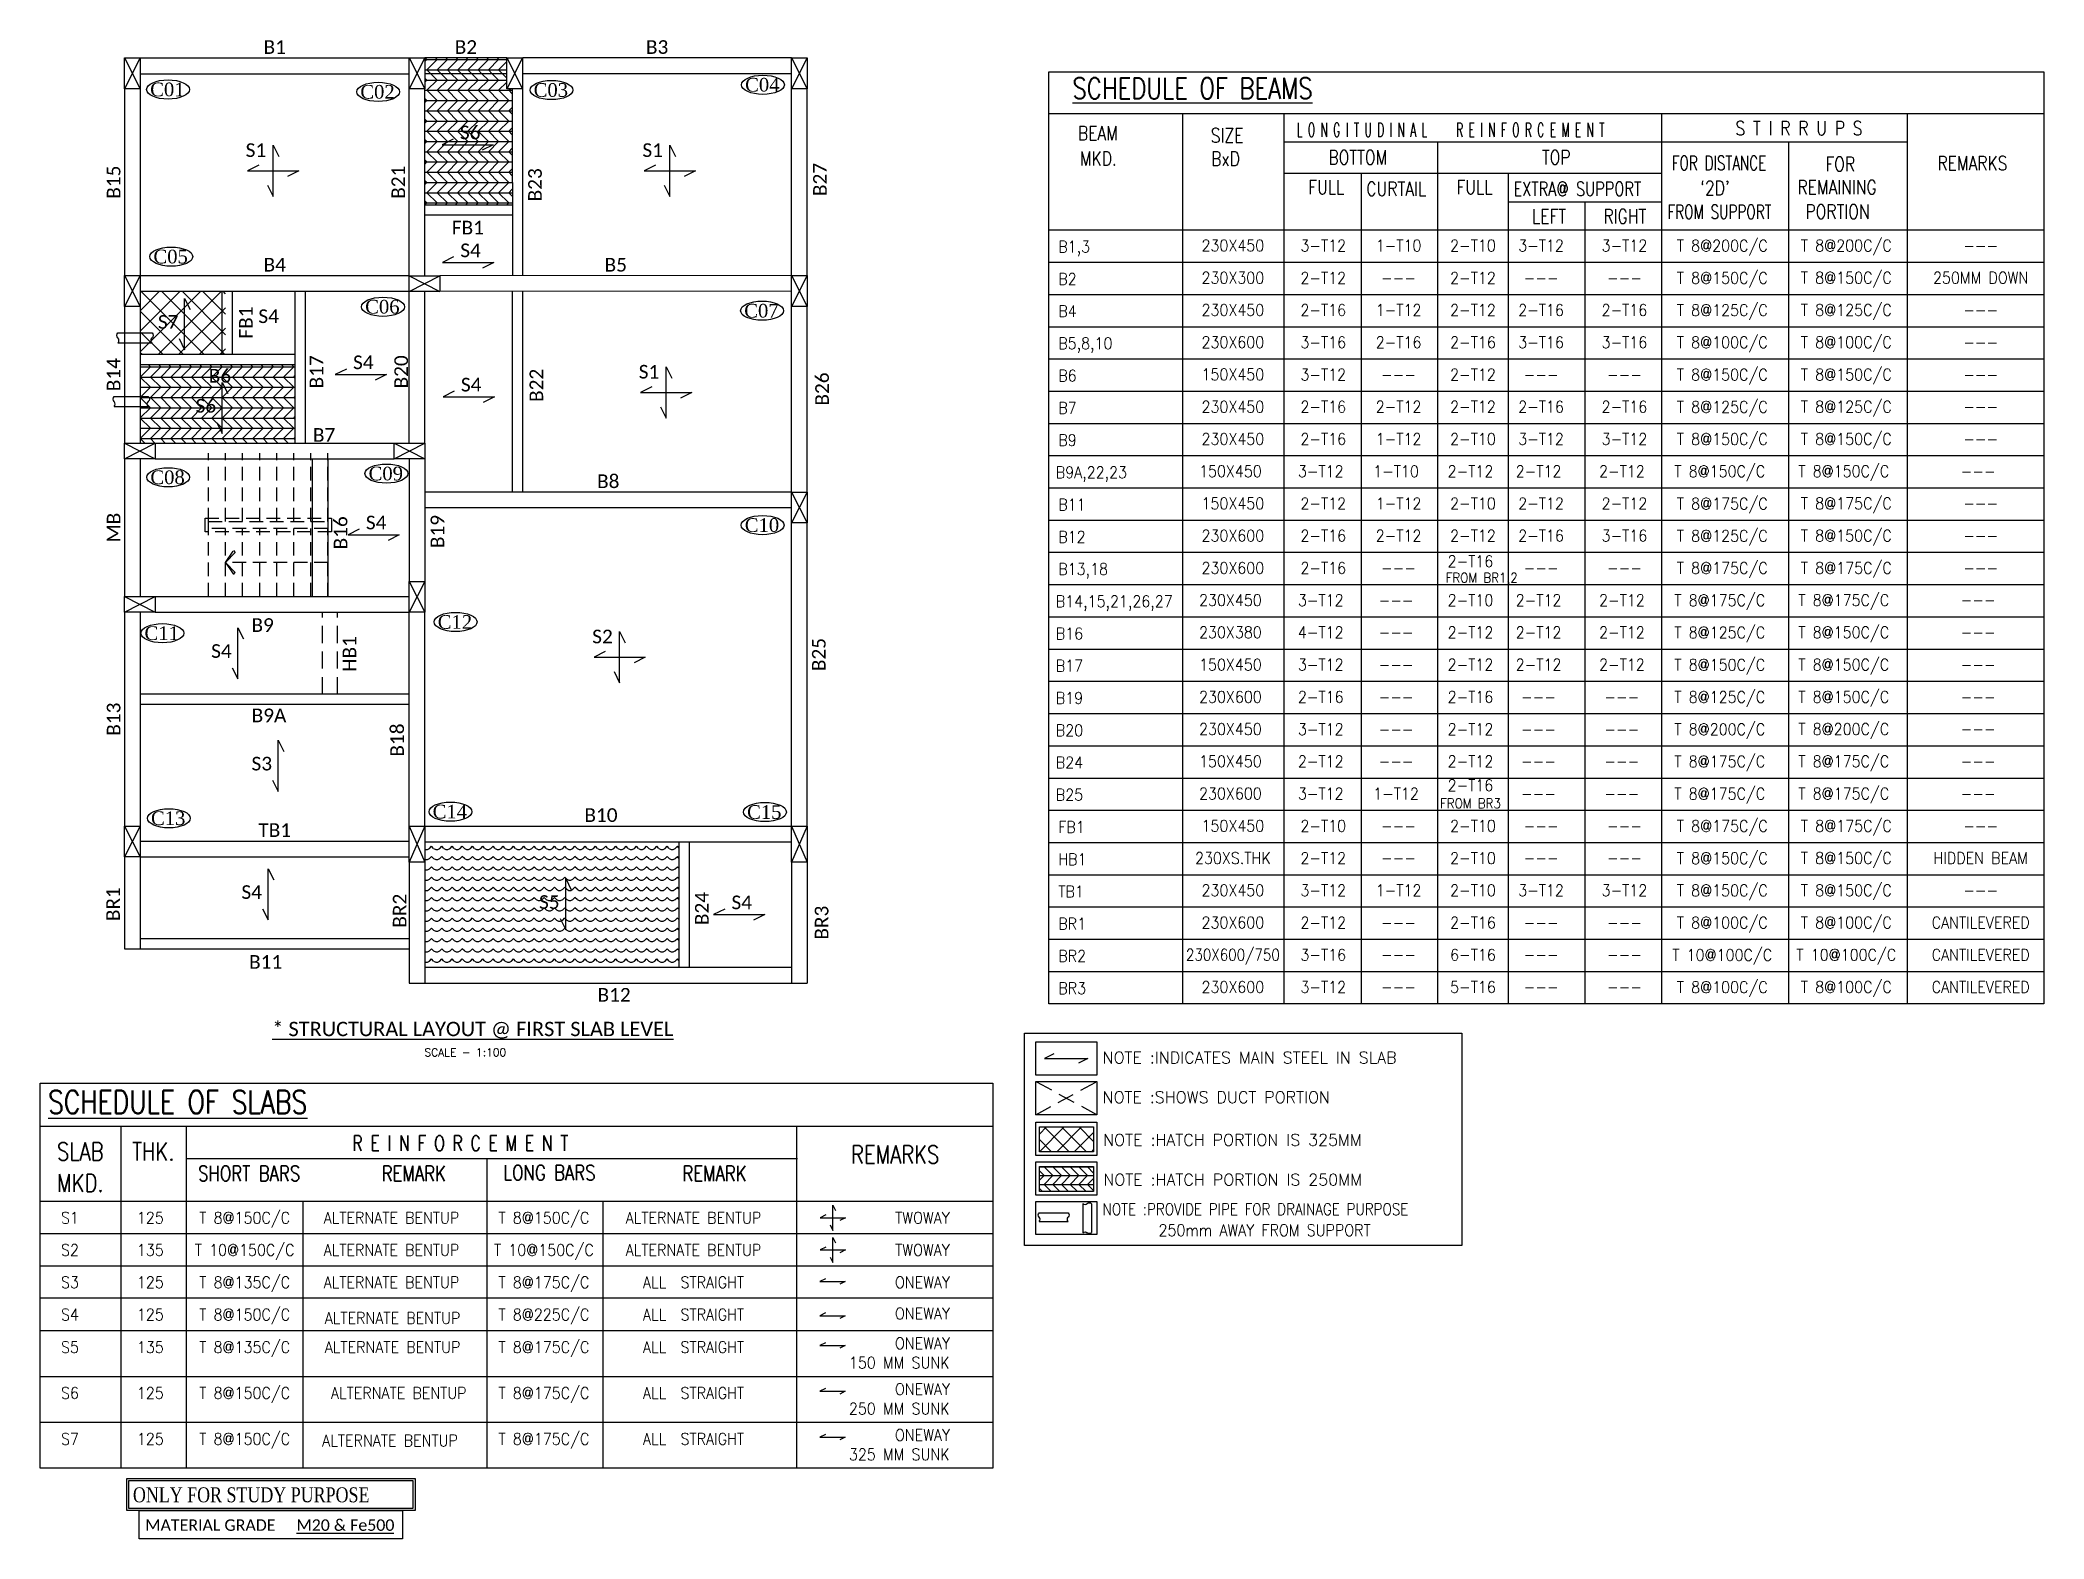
# Model space of a CAD drawing. Extents: x 2686.1 to 2715.5, y 969.3 to 991.3.
import ezdxf
from ezdxf.enums import TextEntityAlignment as Align

# ---------------------------------------------------------------- set-up
doc = ezdxf.new("R2010")
doc.units = 0
doc.linetypes.add('HIDDEN', pattern=[0.375, 0.25, -0.125])
for name, color, linetype in [('ARCH__BM_', 253, 'HIDDEN'), ('BAHUBALI_TITLE__BM_', 4, 'CONTINUOUS'), ('BEAM__BM_', 130, 'CONTINUOUS'), ('BEAM_TEXT__BM_', 20, 'CONTINUOUS'), ('BORDER__BM_', 40, 'CONTINUOUS'), ('COLUMN__BM_', 50, 'CONTINUOUS'), ('COLUMN_TEXT__BM_', 7, 'CONTINUOUS'), ('COLUMN_TEXT_BOX__BM_', 253, 'CONTINUOUS'), ('DIMENSIONS__BM_', 251, 'CONTINUOUS'), ('DUCT__BM_', 8, 'HIDDEN'), ('HIDDEN_BEAMS__BM_', 110, 'HIDDEN'), ('SCHEDULE_TEXT__BM_', 7, 'CONTINUOUS'), ('SECTION_BORDER__BM_', 8, 'CONTINUOUS'), ('SLAB_MARK__BM_', 251, 'CONTINUOUS'), ('SLAB_TEXT__BM_', 7, 'CONTINUOUS'), ('SLEEVE__BM_', 80, 'CONTINUOUS'), ('SUB_TITLE__BM_', 3, 'CONTINUOUS'), ('SUNK_BY_150MM__BM_', 44, 'CONTINUOUS'), ('SUNK_BY_200MM__BM_', 201, 'CONTINUOUS'), ('SUNK_BY_325MM__BM_', 150, 'CONTINUOUS'), ('TABLE__BM_', 251, 'CONTINUOUS'), ('TEXT1__BM_', 1, 'CONTINUOUS'), ('TEXT_LEGEND___BM_', 7, 'CONTINUOUS'), ('TITLE__BM_', 6, 'CONTINUOUS'), ('TITLE_TEXT__BM_', 7, 'CONTINUOUS')]:
    doc.layers.add(name, color=color, linetype=linetype)
doc.styles.add('CALIBRI', font='calibri.ttf')
doc.styles.add('GA', font='GARA.TTF')
doc.styles.add('NAME', font='times.ttf')
doc.styles.add('ROMANS', font='romans')
doc.styles.add('RRR', font='romans.shx', dxfattribs={"height": 0.18})
pattern_1 = [(0, (3976.68253, 2185.4302), (0, 0.15), []), (315, (3976.68253, 2185.4302), (0.15, 0), [0.212132034, -0.212132034]), (45, (3976.68253, 2185.4302), (0.15, 0), [0.212132034, -0.212132034])]

# ---------------------------------------------------------------- blocks, each defined once
blk = doc.blocks.new('SLAB_MARK_2W')
at = {"layer": 'SLAB_MARK__BM_'}
for points in [[(823.179, 262.454), (822.983, 262.356), (823.879, 262.356), (823.684, 262.258)], [(823.334, 262.104), (823.431, 261.908), (823.431, 262.804), (823.529, 262.609)]]:
    blk.add_lwpolyline(points, dxfattribs=at)
blk = doc.blocks.new('PIPE')
at = {"layer": 'SLEEVE__BM_'}
for p, q in [((0.001, 0.517), (0.001, 0.016)), ((0.151, 0.518), (0.151, 0.015))]:
    blk.add_line(p, q, dxfattribs=at)
for points in [[(0.151, 0.518, -0.422034), (0.076, 0.518)], [(0.151, 0.015, 0.422765), (0.076, 0.015)]]:
    blk.add_lwpolyline(points, format="xyb", dxfattribs=at)
for centre, start, end in [((0.039, 0.48), 44.6329, 135.5046), ((0.039, 0.053), 224.4858, 315.3902)]:
    blk.add_arc(centre, 0.0532, start, end, dxfattribs=at)
blk = doc.blocks.new('SDAHDFS')
at = {"layer": 'SUNK_BY_200MM__BM_'}
h = blk.add_hatch(dxfattribs=at)
h.set_pattern_fill('GLB', color=256, scale=0.1275, style=0)
h.set_pattern_definition([(0, (-589.31622, -728.38512), (0, 0.1275), []), (315, (-589.31622, -728.38512), (0.1275, 0), [0.18031223, -0.18031223]), (45, (-589.31622, -728.38512), (0.1275, 0), [0.18031223, -0.18031223])])
h.paths.add_polyline_path([(-1297.536, -1246.031), (-1297.536, -1246.396), (-1296.741, -1246.396), (-1296.741, -1246.031)])
at = {"layer": 'SUNK_BY_325MM__BM_'}
h = blk.add_hatch(dxfattribs=at)
h.set_pattern_fill('ARCHT02', color=256, scale=0.1275, style=0)
h.set_pattern_definition([(45, (-589.31622, -728.38512), (-0.128021683, 0.128021683), []), (135, (-589.31622, -728.38512), (-0.128021683, -0.128021683), [])])
h.paths.add_polyline_path([(-1297.536, -1245.45), (-1297.536, -1245.815), (-1296.741, -1245.815), (-1296.741, -1245.45)])
at = {"layer": 'DUCT__BM_'}
for p, q in [((-1297.589, -1245.272), (-1296.696, -1244.786)), ((-1296.696, -1245.272), (-1297.589, -1244.786))]:
    blk.add_line(p, q, dxfattribs=at)
at = {"layer": 'SECTION_BORDER__BM_'}
for points in [[(-1297.756, -1244.078), (-1291.35, -1244.078), (-1291.35, -1247.188), (-1297.756, -1247.188)], [(-1297.589, -1244.205), (-1296.696, -1244.205), (-1296.696, -1244.691), (-1297.589, -1244.691)], [(-1297.589, -1244.786), (-1296.696, -1244.786), (-1296.696, -1245.272), (-1297.589, -1245.272)], [(-1297.589, -1245.38), (-1296.696, -1245.38), (-1296.696, -1245.866), (-1297.589, -1245.866)], [(-1297.589, -1245.961), (-1296.696, -1245.961), (-1296.696, -1246.447), (-1297.589, -1246.447)], [(-1297.589, -1246.542), (-1296.696, -1246.542), (-1296.696, -1247.027), (-1297.589, -1247.027)]]:
    blk.add_lwpolyline(points, close=True, dxfattribs=at)
at = {"layer": 'SLAB_MARK__BM_'}
blk.add_lwpolyline([(-1297.322, -1244.379), (-1297.461, -1244.448), (-1296.824, -1244.448), (-1296.963, -1244.518)], dxfattribs=at)
at = {"layer": 'SUNK_BY_200MM__BM_'}
blk.add_lwpolyline([(-1297.536, -1246.031), (-1296.741, -1246.031), (-1296.741, -1246.396), (-1297.536, -1246.396)], close=True, dxfattribs=at)
at = {"layer": 'SUNK_BY_325MM__BM_'}
blk.add_lwpolyline([(-1297.536, -1245.45), (-1296.741, -1245.45), (-1296.741, -1245.815), (-1297.536, -1245.815)], close=True, dxfattribs=at)
at = {"layer": 'SLEEVE__BM_', "xscale": -0.8467714429093139, "yscale": 0.8467714429093139, "zscale": 0.846771442909284, "rotation": 90}
blk.add_blockref('PIPE', (-1297.1, -1246.706), dxfattribs=at)
at = {"layer": 'SLEEVE__BM_', "xscale": -0.8467714429093139, "yscale": 0.8467714429093139, "zscale": 0.846771442909284}
blk.add_blockref('PIPE', (-1296.77, -1247.012), dxfattribs=at)
at = {"layer": 'TEXT_LEGEND___BM_', "linetype": 'CONTINUOUS', "style": 'ROMANS'}
for s, p in [('NOTE :INDICATES MAIN STEEL IN SLAB', (-1296.61, -1244.519)), ('NOTE :SHOWS DUCT PORTION', (-1296.61, -1245.1)), ('NOTE :HATCH PORTION IS 325MM ', (-1296.601, -1245.725)), ('NOTE :HATCH PORTION IS 250MM ', (-1296.599, -1246.308))]:
    blk.add_text(s, height=0.17, dxfattribs=at).set_placement(p)
for s, width, p in [('NOTE :PROVIDE PIPE FOR DRAINAGE PURPOSE', 0.85, (-1296.61, -1246.74)), ('250mm AWAY FROM SUPPORT ', 0.9, (-1295.791, -1247.048))]:
    blk.add_text(s, height=0.17, dxfattribs=dict(at, width=width)).set_placement(p)
blk = doc.blocks.new('FHGJG')
at = {"layer": 'SLAB_MARK__BM_'}
for points in [[(652.264, 340.805), (652.346, 340.641), (652.346, 341.391), (652.428, 341.227)], [(652.135, 341.098), (651.971, 341.016), (652.721, 341.016), (652.557, 340.934)]]:
    blk.add_lwpolyline(points, dxfattribs=at)
blk = doc.blocks.new('R')
at = {"layer": 'BORDER__BM_'}
for points in [[(871.132, 254.446), (878.673, 254.446), (878.673, 253.606), (871.132, 253.606)], [(871.188, 254.39), (878.617, 254.39), (878.617, 253.662), (871.188, 253.662)]]:
    blk.add_lwpolyline(points, close=True, dxfattribs=at)
blk = doc.blocks.new('FHGH')
at = {"layer": 'BAHUBALI_TITLE__BM_'}
blk.add_line((875.277, 253.274), (876.703, 253.274), dxfattribs=at)
at = {"layer": 'BORDER__BM_'}
blk.add_lwpolyline([(872.975, 253.606), (876.83, 253.606), (876.83, 253.19), (872.975, 253.19)], close=True, dxfattribs=at)
at = {"layer": 'SLAB_TEXT__BM_', "style": 'CALIBRI'}
for s, p in [('MATERIAL GRADE  ', (873.063, 253.308)), ('M20 & Fe500', (875.277, 253.308))]:
    blk.add_text(s, height=0.168, dxfattribs=at).set_placement(p)

msp = doc.modelspace()

# ---------------------------------------------------------------- hatches: boundary and pattern name
at = {"layer": 'SUNK_BY_150MM__BM_'}
h = msp.add_hatch(dxfattribs=at)
h.set_pattern_fill('WATER', color=256, scale=0.15, style=0)
h.set_pattern_definition([(0, (3970.96065, 2204.76141), (0, 0.15), [0.03, -0.12]), (45, (3971.02065, 2204.77641), (0, 0.15), [0.042426407, -0.169705628]), (135, (3971.08065, 2204.77641), (-0.15, 0), [0.042426407, -0.169705628]), (26.565051, (3970.99065, 2204.76141), (0.15, 1e-10), [0.03354, -0.301870197]), (333.434949, (3971.08065, 2204.77641), (0.15, -1e-10), [0.03354, -0.301870197])])
h.paths.add_polyline_path([(2695.473, 979.524), (2691.753, 979.524), (2691.753, 979.224), (2691.753, 977.684), (2695.473, 977.684)])
h.paths.add_polyline_path([(2693.373, 978.486), (2693.78, 978.486), (2693.78, 978.794), (2693.373, 978.794)], flags=24)
at = {"layer": 'SUNK_BY_200MM__BM_'}
h = msp.add_hatch(dxfattribs=at)
h.set_pattern_fill('GLB', color=256, scale=0.15, style=0)
h.set_pattern_definition(pattern_1)
h.paths.add_polyline_path([(2692.953, 991.004), (2691.753, 991.004), (2691.753, 990.774), (2692.953, 990.774)])
h = msp.add_hatch(dxfattribs=at)
h.set_pattern_fill('GLB', color=256, scale=0.15, style=0)
h.set_pattern_definition(pattern_1)
h.paths.add_polyline_path([(2693.033, 990.554), (2692.953, 990.554), (2692.953, 990.774), (2691.753, 990.774), (2691.753, 990.554), (2691.753, 988.854), (2693.033, 988.854)])
h.paths.add_polyline_path([(2692.213, 989.759), (2692.62, 989.759), (2692.62, 990.066), (2692.213, 990.066)], flags=24)
h = msp.add_hatch(dxfattribs=at)
h.set_pattern_fill('GLB', color=256, scale=0.15, style=0)
h.set_pattern_definition(pattern_1)
h.paths.add_polyline_path([(2689.853, 986.514), (2687.583, 986.514), (2687.583, 985.364), (2687.803, 985.364), (2689.853, 985.364)])
h.paths.add_polyline_path([(2688.342, 985.755), (2688.749, 985.755), (2688.749, 986.062), (2688.342, 986.062)], flags=24)
h.paths.add_polyline_path([(2688.534, 986.22), (2688.967, 986.22), (2688.967, 986.527), (2688.534, 986.527)], flags=9)
at = {"layer": 'SUNK_BY_325MM__BM_'}
h = msp.add_hatch(dxfattribs=at)
h.set_pattern_fill('ARCHT02', color=256, scale=0.15, style=0)
h.set_pattern_definition([(45, (3976.68253, 2185.4302), (-0.150613744, 0.150613744), []), (135, (3976.68253, 2185.4302), (-0.150613744, -0.150613744), [])])
h.paths.add_polyline_path([(2688.833, 987.586), (2687.583, 987.586), (2687.583, 987.366), (2687.583, 986.664), (2688.833, 986.664)])
h.paths.add_polyline_path([(2687.791, 986.984), (2688.198, 986.984), (2688.198, 987.292), (2687.791, 987.292)], flags=24)

# ---------------------------------------------------------------- linework, layer by layer
at = {"layer": 'ARCH__BM_', "ltscale": 0.8}
for p, q in [((2688.583, 984.214), (2688.583, 985.214)), ((2688.833, 984.214), (2688.833, 985.214)), ((2689.083, 984.214), (2689.083, 985.214)), ((2689.333, 984.214), (2689.333, 985.214)), ((2689.583, 984.214), (2689.583, 985.214)), ((2689.833, 984.214), (2689.833, 985.214)), ((2690.083, 984.214), (2690.083, 985.214)), ((2690.333, 984.214), (2690.333, 985.214)), ((2688.583, 983.114), (2688.583, 984.114)), ((2688.833, 983.114), (2688.833, 984.114)), ((2689.083, 983.114), (2689.083, 984.114)), ((2689.333, 983.114), (2689.333, 984.114)), ((2689.583, 983.114), (2689.583, 984.114)), ((2689.833, 983.114), (2689.833, 984.114)), ((2690.083, 983.114), (2690.083, 984.114)), ((2690.333, 983.114), (2690.333, 984.114)), ((2688.833, 983.614), (2688.949, 983.791)), ((2688.976, 983.761), (2688.833, 983.614)), ((2690.333, 983.614), (2688.833, 983.614)), ((2688.833, 983.614), (2688.949, 983.437)), ((2688.976, 983.466), (2688.833, 983.614)), ((2688.949, 983.791), (2688.976, 983.761)), ((2688.949, 983.437), (2688.976, 983.466))]:
    msp.add_line(p, q, dxfattribs=at)
for points in [[(2688.533, 984.264), (2690.383, 984.264), (2690.383, 984.064), (2688.533, 984.064)], [(2688.583, 984.214), (2690.333, 984.214), (2690.333, 984.114), (2688.583, 984.114)]]:
    msp.add_lwpolyline(points, close=True, dxfattribs=at)
at = {"layer": 'BEAM__BM_'}
for p, q in [((2687.583, 991.004), (2691.523, 991.004)), ((2692.953, 991.004), (2691.753, 991.004)), ((2697.123, 991.004), (2693.186, 991.004)), ((2687.583, 990.774), (2691.523, 990.774)), ((2692.953, 990.774), (2691.753, 990.774)), ((2697.123, 990.774), (2693.186, 990.774)), ((2687.353, 990.554), (2687.353, 987.816)), ((2687.583, 990.554), (2687.583, 987.816)), ((2691.523, 987.814), (2691.523, 990.554)), ((2691.753, 987.814), (2691.753, 990.554)), ((2693.033, 990.554), (2693.034, 987.814)), ((2693.183, 990.554), (2693.184, 987.814)), ((2697.123, 987.816), (2697.123, 990.554)), ((2697.353, 987.816), (2697.353, 990.554)), ((2691.753, 988.854), (2693.033, 988.854)), ((2691.753, 988.704), (2693.033, 988.704)), ((2687.583, 987.816), (2691.523, 987.816)), ((2697.123, 987.816), (2691.973, 987.814)), ((2687.353, 987.366), (2687.353, 985.364)), ((2687.583, 987.586), (2691.523, 987.586)), ((2687.583, 987.366), (2687.583, 985.364)), ((2688.783, 986.664), (2688.783, 987.586)), ((2688.933, 986.664), (2688.933, 987.586)), ((2689.853, 985.364), (2689.853, 987.586)), ((2690.003, 985.364), (2690.003, 987.586)), ((2691.523, 985.364), (2691.523, 987.584)), ((2691.753, 985.364), (2691.753, 987.584)), ((2697.123, 987.586), (2691.973, 987.584)), ((2693.033, 987.584), (2693.033, 984.644)), ((2693.183, 987.584), (2693.183, 984.644)), ((2697.123, 984.644), (2697.123, 987.366)), ((2697.353, 984.644), (2697.353, 987.366)), ((2687.583, 986.664), (2689.853, 986.664)), ((2687.583, 986.514), (2689.853, 986.514)), ((2687.803, 985.364), (2691.303, 985.364)), ((2687.353, 985.134), (2687.353, 983.114)), ((2687.583, 985.134), (2687.583, 983.114)), ((2687.803, 985.134), (2691.303, 985.134)), ((2690.103, 985.134), (2690.103, 983.114)), ((2690.333, 985.134), (2690.333, 983.114)), ((2691.523, 985.134), (2691.523, 983.334)), ((2691.753, 985.134), (2691.753, 983.334)), ((2697.123, 984.644), (2691.753, 984.644)), ((2697.123, 984.414), (2691.753, 984.414)), ((2697.123, 979.754), (2697.123, 984.194)), ((2697.353, 979.754), (2697.353, 984.194)), ((2687.803, 983.114), (2691.523, 983.114)), ((2687.353, 982.884), (2687.353, 979.754)), ((2687.583, 982.884), (2687.583, 979.754)), ((2687.803, 982.884), (2691.523, 982.884)), ((2691.523, 979.754), (2691.523, 982.884)), ((2691.753, 979.754), (2691.753, 982.884)), ((2691.523, 981.684), (2687.583, 981.684)), ((2691.523, 981.534), (2687.583, 981.534)), ((2691.753, 979.754), (2697.123, 979.754)), ((2687.583, 979.534), (2691.523, 979.534)), ((2691.753, 979.524), (2697.123, 979.524)), ((2695.473, 979.524), (2695.473, 977.684)), ((2695.623, 979.524), (2695.623, 977.684)), ((2687.353, 979.304), (2687.353, 977.954)), ((2687.583, 979.304), (2691.523, 979.304)), ((2687.583, 979.304), (2687.583, 977.954)), ((2691.523, 979.224), (2691.523, 977.454)), ((2691.753, 979.224), (2691.753, 977.454)), ((2697.123, 979.224), (2697.123, 977.454)), ((2697.353, 979.224), (2697.353, 977.454)), ((2687.353, 977.954), (2691.523, 977.954)), ((2687.583, 978.104), (2691.523, 978.104)), ((2691.753, 977.684), (2697.123, 977.684)), ((2691.523, 977.454), (2697.353, 977.454))]:
    msp.add_line(p, q, dxfattribs=at)
at = {"layer": 'BORDER__BM_'}
for p, q in [((2700.893, 990.192), (2715.466, 990.192)), ((2715.466, 988.48), (2700.893, 988.48)), ((2686.116, 975.359), (2700.072, 975.359))]:
    msp.add_line(p, q, dxfattribs=at)
for points in [[(2700.893, 990.801), (2715.466, 990.801), (2715.466, 977.147), (2700.893, 977.147)], [(2700.072, 970.349), (2686.116, 970.349), (2686.116, 975.988), (2700.072, 975.988)]]:
    msp.add_lwpolyline(points, close=True, dxfattribs=at)
at = {"layer": 'COLUMN__BM_'}
for p, q in [((2687.353, 991.004), (2687.583, 990.554)), ((2687.583, 991.004), (2687.353, 990.554)), ((2691.523, 991.004), (2691.753, 990.554)), ((2691.753, 991.004), (2691.523, 990.554)), ((2692.953, 991.004), (2693.183, 990.554)), ((2693.183, 991.004), (2692.953, 990.554)), ((2697.123, 991.004), (2697.353, 990.554)), ((2697.353, 991.004), (2697.123, 990.554)), ((2687.353, 987.816), (2687.583, 987.366)), ((2687.583, 987.816), (2687.353, 987.366)), ((2691.523, 987.584), (2691.973, 987.814)), ((2691.523, 987.814), (2691.973, 987.584)), ((2697.123, 987.816), (2697.353, 987.366)), ((2697.353, 987.816), (2697.123, 987.366)), ((2687.353, 985.134), (2687.803, 985.364)), ((2687.353, 985.364), (2687.803, 985.134)), ((2691.303, 985.134), (2691.753, 985.364)), ((2691.303, 985.364), (2691.753, 985.134)), ((2697.123, 984.644), (2697.353, 984.194)), ((2697.353, 984.644), (2697.123, 984.194)), ((2691.523, 983.334), (2691.753, 982.884)), ((2691.753, 983.334), (2691.523, 982.884)), ((2687.353, 982.884), (2687.803, 983.114)), ((2687.353, 983.114), (2687.803, 982.884)), ((2687.353, 979.754), (2687.583, 979.304)), ((2687.583, 979.754), (2687.353, 979.304)), ((2691.523, 979.754), (2691.753, 979.224)), ((2691.753, 979.754), (2691.523, 979.224)), ((2697.123, 979.754), (2697.353, 979.224)), ((2697.353, 979.754), (2697.123, 979.224))]:
    msp.add_line(p, q, dxfattribs=at)
for points in [[(2687.353, 991.004), (2687.583, 991.004), (2687.583, 990.554), (2687.353, 990.554)], [(2691.523, 991.004), (2691.753, 991.004), (2691.753, 990.554), (2691.523, 990.554)], [(2692.953, 991.004), (2693.183, 991.004), (2693.183, 990.554), (2692.953, 990.554)], [(2697.123, 991.004), (2697.353, 991.004), (2697.353, 990.554), (2697.123, 990.554)], [(2687.353, 987.816), (2687.583, 987.816), (2687.583, 987.366), (2687.353, 987.366)], [(2691.523, 987.584), (2691.523, 987.814), (2691.973, 987.814), (2691.973, 987.584)], [(2697.123, 987.816), (2697.353, 987.816), (2697.353, 987.366), (2697.123, 987.366)], [(2687.353, 985.134), (2687.353, 985.364), (2687.803, 985.364), (2687.803, 985.134)], [(2691.303, 985.134), (2691.303, 985.364), (2691.753, 985.364), (2691.753, 985.134)], [(2697.123, 984.644), (2697.353, 984.644), (2697.353, 984.194), (2697.123, 984.194)], [(2691.523, 983.334), (2691.753, 983.334), (2691.753, 982.884), (2691.523, 982.884)], [(2687.353, 982.884), (2687.353, 983.114), (2687.803, 983.114), (2687.803, 982.884)], [(2687.353, 979.754), (2687.583, 979.754), (2687.583, 979.304), (2687.353, 979.304)], [(2691.523, 979.754), (2691.753, 979.754), (2691.753, 979.224), (2691.523, 979.224)], [(2697.123, 979.754), (2697.353, 979.754), (2697.353, 979.224), (2697.123, 979.224)]]:
    msp.add_lwpolyline(points, close=True, dxfattribs=at)
at = {"layer": 'COLUMN_TEXT_BOX__BM_'}
for centre in [(2687.99, 990.542), (2691.069, 990.507), (2693.607, 990.534), (2696.704, 990.611), (2688.038, 988.094), (2691.139, 987.36), (2696.691, 987.302), (2687.993, 984.862), (2691.189, 984.916), (2696.699, 984.162), (2687.908, 982.578), (2692.203, 982.743), (2688.003, 979.867), (2692.127, 979.964), (2696.733, 979.959)]:
    msp.add_ellipse(centre, major_axis=(-0.314, 0), ratio=0.447656, dxfattribs=at)
at = {"layer": 'HIDDEN_BEAMS__BM_'}
for p, q in [((2690.253, 981.684), (2690.253, 982.884)), ((2690.473, 981.684), (2690.473, 982.884))]:
    msp.add_line(p, q, dxfattribs=at)
at = {"layer": 'SLAB_MARK__BM_'}
for points in [[(2692.168, 989.816), (2692.004, 989.734), (2692.754, 989.734), (2692.59, 989.652)], [(2692.174, 988.089), (2692.011, 988.007), (2692.76, 988.007), (2692.597, 987.925)], [(2688.152, 986.895), (2688.234, 986.731), (2688.234, 987.481), (2688.316, 987.318)], [(2688.703, 985.666), (2688.785, 985.502), (2688.785, 986.252), (2688.867, 986.088)], [(2690.603, 986.448), (2690.439, 986.366), (2691.189, 986.366), (2691.026, 986.285)], [(2692.183, 986.121), (2692.02, 986.039), (2692.77, 986.039), (2692.606, 985.957)], [(2690.791, 984.102), (2690.627, 984.02), (2691.377, 984.02), (2691.213, 983.938)], [(2688.932, 982.073), (2689.014, 981.91), (2689.014, 982.659), (2689.096, 982.496)], [(2689.522, 980.425), (2689.604, 980.261), (2689.604, 981.011), (2689.686, 980.847)], [(2689.375, 978.543), (2689.457, 978.379), (2689.457, 979.129), (2689.539, 978.965)], [(2693.734, 978.397), (2693.816, 978.233), (2693.816, 978.983), (2693.897, 978.819)], [(2696.146, 978.537), (2695.982, 978.456), (2696.732, 978.456), (2696.568, 978.374)], [(2697.62, 973.123), (2697.539, 973.083), (2697.909, 973.083), (2697.829, 973.043)], [(2697.62, 972.622), (2697.539, 972.581), (2697.909, 972.581), (2697.829, 972.541)], [(2697.62, 972.185), (2697.539, 972.145), (2697.909, 972.145), (2697.829, 972.105)], [(2697.62, 971.514), (2697.539, 971.474), (2697.909, 971.474), (2697.829, 971.433)], [(2697.62, 970.843), (2697.539, 970.802), (2697.909, 970.802), (2697.829, 970.762)]]:
    msp.add_lwpolyline(points, dxfattribs=at)
at = {"layer": 'TABLE__BM_'}
for p, q in [((2702.849, 990.192), (2702.849, 977.147)), ((2704.335, 990.192), (2704.335, 977.147)), ((2709.863, 990.192), (2709.863, 977.147)), ((2713.463, 990.192), (2713.463, 977.147)), ((2713.463, 989.77), (2704.335, 989.77)), ((2706.585, 989.77), (2706.585, 977.147)), ((2709.863, 989.77), (2709.863, 977.147)), ((2711.725, 989.77), (2711.725, 977.147)), ((2704.335, 989.319), (2706.585, 989.319)), ((2705.464, 989.319), (2705.464, 977.147)), ((2706.585, 989.319), (2709.863, 989.319)), ((2707.619, 989.319), (2707.619, 977.147)), ((2709.863, 989.319), (2709.863, 977.147)), ((2707.619, 988.899), (2709.863, 988.899)), ((2708.741, 988.899), (2708.741, 977.147)), ((2715.466, 988.008), (2700.893, 988.008)), ((2715.466, 987.535), (2700.893, 987.535)), ((2715.466, 987.063), (2700.893, 987.063)), ((2715.466, 986.591), (2700.893, 986.591)), ((2715.466, 986.119), (2700.893, 986.119)), ((2715.466, 985.647), (2700.893, 985.647)), ((2715.466, 985.174), (2700.893, 985.174)), ((2715.466, 984.702), (2700.893, 984.702)), ((2715.466, 984.23), (2700.893, 984.23)), ((2715.466, 983.758), (2700.893, 983.758)), ((2715.466, 983.285), (2700.893, 983.285)), ((2715.466, 982.813), (2700.893, 982.813)), ((2715.466, 982.341), (2700.893, 982.341)), ((2715.466, 981.869), (2700.893, 981.869)), ((2715.466, 981.397), (2700.893, 981.397)), ((2715.466, 980.924), (2700.893, 980.924)), ((2715.466, 980.452), (2700.893, 980.452)), ((2715.466, 979.98), (2700.893, 979.98)), ((2715.466, 979.508), (2700.893, 979.508)), ((2715.466, 979.035), (2700.893, 979.035)), ((2715.466, 978.563), (2700.893, 978.563)), ((2715.466, 978.091), (2700.893, 978.091)), ((2715.466, 977.619), (2700.893, 977.619)), ((2687.306, 970.349), (2687.306, 975.359)), ((2688.259, 970.349), (2688.259, 975.359)), ((2688.259, 970.349), (2688.259, 975.359)), ((2688.259, 970.349), (2688.259, 975.359)), ((2688.259, 970.349), (2688.259, 975.359)), ((2688.259, 970.349), (2688.259, 975.359)), ((2697.199, 970.349), (2697.199, 975.359)), ((2697.199, 970.349), (2697.199, 975.359)), ((2697.199, 970.349), (2697.199, 975.359)), ((2697.199, 970.349), (2697.199, 975.359)), ((2697.199, 970.349), (2697.199, 975.359)), ((2688.259, 974.883), (2697.212, 974.883)), ((2692.663, 970.349), (2692.663, 974.883)), ((2686.116, 974.259), (2700.072, 974.259)), ((2689.97, 970.349), (2689.97, 974.259)), ((2694.366, 970.349), (2694.366, 974.259)), ((2686.116, 973.786), (2700.072, 973.786)), ((2686.116, 973.314), (2700.072, 973.314)), ((2686.116, 972.842), (2700.072, 972.842)), ((2686.116, 972.363), (2700.072, 972.363)), ((2686.116, 971.692), (2700.072, 971.692)), ((2686.116, 971.021), (2700.072, 971.021))]:
    msp.add_line(p, q, dxfattribs=at)

# ---------------------------------------------------------------- block references
at = {"layer": 'BAHUBALI_TITLE__BM_'}
for name, p, xscale, yscale, zscale in [('SLAB_MARK_2W', (2357.672, 865.67), 0.4129732071154703, 0.4129732071154703, 0.4129732071154703), ('SLAB_MARK_2W', (2357.672, 865.198), 0.4129732071154703, 0.4129732071154703, 0.4129732071154703), ('R', (2199.552, 827.708), 0.5599999999999999, 0.5599999999999999, 0.5599999999999999)]:
    msp.add_blockref(name, p, dxfattribs=dict(at, xscale=xscale, yscale=yscale, zscale=zscale))
msp.add_blockref('FHGH', (1814.594, 716.122), dxfattribs=at)
at = {"layer": 'DIMENSIONS__BM_'}
msp.add_blockref('SDAHDFS', (3998.289, 2220.796), dxfattribs=at)
at = {"layer": 'SLAB_MARK__BM_'}
for p in [(2037.183, 648.336), (2042.994, 648.336), (2042.94, 645.089), (2042.259, 641.212)]:
    msp.add_blockref('FHGJG', p, dxfattribs=at)
at = {"layer": 'SLEEVE__BM_', "xscale": -0.9962016975403694, "yscale": 0.9962016975403694, "zscale": 0.996201697540334, "rotation": 90}
for p in [(2687.772, 986.98), (2687.717, 986.047)]:
    msp.add_blockref('PIPE', p, dxfattribs=at)

# ---------------------------------------------------------------- texts
at = {"layer": 'BEAM_TEXT__BM_', "style": 'CALIBRI'}
for s, p in [('B1', (2689.553, 991.004)), ('B2', (2692.353, 991.004)), ('B3', (2695.154, 991.004)), ('FB1', (2692.382, 988.359)), ('B4', (2689.553, 987.816)), ('B5', (2694.548, 987.815)), ('B6', (2688.75, 986.189)), ('B7', (2690.276, 985.322)), ('B8', (2694.438, 984.644)), ('B9', (2689.376, 982.537)), ('B9A', (2689.469, 981.214)), ('B10', (2694.332, 979.754)), ('TB1', (2689.553, 979.534)), ('B11', (2689.42, 977.603)), ('B12', (2694.524, 977.121))]:
    msp.add_text(s, height=0.2, dxfattribs=at).set_placement(p, align=Align.BOTTOM_CENTER)
for s, p in [('B15', (2687.353, 989.185)), ('B21', (2691.523, 989.184)), ('B27', (2697.699, 989.224)), ('B23', (2693.525, 989.146)), ('FB1', (2689.29, 987.128)), ('B14', (2687.353, 986.365)), ('B17', (2690.324, 986.406)), ('B20', (2691.565, 986.406)), ('B22', (2693.545, 986.208)), ('B26', (2697.73, 986.155)), ('MB', (2687.353, 984.124)), ('B16', (2690.677, 984.048)), ('B19', (2692.096, 984.067)), ('HB1', (2690.808, 982.274)), ('B25', (2697.682, 982.265)), ('B13', (2687.353, 981.319)), ('B18', (2691.506, 981.013)), ('BR1', (2687.345, 978.609)), ('BR2', (2691.543, 978.513)), ('B24', (2695.969, 978.545)), ('BR3', (2697.723, 978.338))]:
    msp.add_text(s, height=0.2, rotation=90, dxfattribs=at).set_placement(p, align=Align.BOTTOM_CENTER)
at = {"layer": 'COLUMN_TEXT__BM_', "style": 'NAME'}
for s, p in [('C01', (2687.729, 990.443, 0)), ('C02', (2690.807, 990.408, 0)), ('C03', (2693.346, 990.435, 0)), ('C04', (2696.443, 990.512, 0)), ('C05', (2687.777, 987.995, 0)), ('C06', (2690.878, 987.261, 0)), ('C07', (2696.43, 987.202, 0)), ('C09', (2690.928, 984.817, 0)), ('C08', (2687.732, 984.762, 0)), ('C10', (2696.438, 984.062, 0)), ('C11', (2687.646, 982.479, 0)), ('C12', (2691.941, 982.643, 0)), ('C14', (2691.866, 979.865, 0)), ('C15', (2696.472, 979.859, 0)), ('C13', (2687.741, 979.768, 0))]:
    msp.add_text(s, height=0.2, dxfattribs=at).set_placement(p)
at = {"layer": 'SCHEDULE_TEXT__BM_', "linetype": 'CONTINUOUS', "style": 'ROMANS', "width": 0.9}
for s, p in [('B1,3', (2701.03, 988.154)), ('B2', (2701.03, 987.682)), ('B4', (2701.03, 987.21)), ('B5,8,10', (2701.03, 986.738)), ('B6', (2701.03, 986.266)), ('B7', (2701.03, 985.793)), ('B9', (2701.03, 985.321)), ('B9A,22,23', (2700.994, 984.849)), ('B11', (2701.03, 984.377)), ('B12', (2701.03, 983.904)), ('B13,18', (2701.03, 983.432)), ('B14,15,21,26,27', (2700.994, 982.96)), ('B16', (2700.994, 982.488)), ('B17', (2700.994, 982.016)), ('B19', (2700.994, 981.543)), ('B20', (2700.994, 981.071)), ('B24', (2700.994, 980.599)), ('B25', (2700.994, 980.127)), ('FB1', (2701.03, 979.654)), ('HB1', (2701.03, 979.182)), ('TB1', (2701.03, 978.71)), ('BR1', (2701.03, 978.238)), ('BR2', (2701.03, 977.766)), ('BR3', (2701.03, 977.293))]:
    msp.add_text(s, height=0.17, dxfattribs=at).set_placement(p)
at = {"layer": 'SCHEDULE_TEXT__BM_', "linetype": 'CONTINUOUS', "style": 'ROMANS'}
for s, height, width, p in [('230X450', 0.17, 0.9, (2703.587, 988.172)), ('3-T12', 0.17, 0.9, (2704.911, 988.171)), ('1-T10', 0.17, 0.9, (2706.014, 988.171)), ('2-T10', 0.17, 0.9, (2707.104, 988.171)), ('3-T12', 0.17, 0.9, (2708.101, 988.171)), ('3-T12', 0.17, 0.9, (2709.322, 988.171)), ('T 8@200C/C', 0.17, 0.9, (2710.755, 988.169)), ('T 8@200C/C', 0.17, 0.9, (2712.572, 988.171)), ('---', 0.17, 0.9, (2714.54, 988.171)), ('230X300', 0.17, 0.9, (2703.587, 987.699)), ('2-T12', 0.17, 0.9, (2704.911, 987.698)), ('---', 0.17, 0.9, (2706.014, 987.698)), ('2-T12', 0.17, 0.9, (2707.104, 987.698)), ('---', 0.17, 0.9, (2708.101, 987.698)), ('---', 0.17, 0.9, (2709.322, 987.698)), ('T 8@150C/C', 0.17, 0.9, (2710.755, 987.697)), ('T 8@150C/C', 0.17, 0.9, (2712.572, 987.699)), ('250MM DOWN', 0.17, 0.9, (2714.54, 987.699)), ('230X450', 0.17, 0.9, (2703.587, 987.227)), ('2-T16', 0.17, 0.9, (2704.911, 987.226)), ('1-T12', 0.17, 0.9, (2706.014, 987.226)), ('2-T12', 0.17, 0.9, (2707.104, 987.226)), ('2-T16', 0.17, 0.9, (2708.101, 987.226)), ('2-T16', 0.17, 0.9, (2709.322, 987.226)), ('T 8@125C/C', 0.17, 0.9, (2710.755, 987.225)), ('T 8@125C/C', 0.17, 0.9, (2712.572, 987.227)), ('---', 0.17, 0.9, (2714.54, 987.227)), ('230X600', 0.17, 0.9, (2703.587, 986.755)), ('3-T16', 0.17, 0.9, (2704.911, 986.754)), ('2-T16', 0.17, 0.9, (2706.014, 986.754)), ('2-T16', 0.17, 0.9, (2707.104, 986.754)), ('3-T16', 0.17, 0.9, (2708.101, 986.754)), ('3-T16', 0.17, 0.9, (2709.322, 986.754)), ('T 8@100C/C', 0.17, 0.9, (2710.755, 986.753)), ('T 8@100C/C', 0.17, 0.9, (2712.572, 986.755)), ('---', 0.17, 0.9, (2714.54, 986.755)), ('T 8@150C/C', 0.17, 0.9, (2710.755, 986.28)), ('T 8@150C/C', 0.17, 0.9, (2712.572, 986.282)), ('150X450', 0.17, 0.9, (2703.587, 986.283)), ('3-T12', 0.17, 0.9, (2704.911, 986.282)), ('---', 0.17, 0.9, (2706.014, 986.282)), ('2-T12', 0.17, 0.9, (2707.104, 986.282)), ('---', 0.17, 0.9, (2708.101, 986.282)), ('---', 0.17, 0.9, (2709.322, 986.282)), ('---', 0.17, 0.9, (2714.54, 986.282)), ('230X450', 0.17, 0.9, (2703.587, 985.81)), ('2-T16', 0.17, 0.9, (2704.911, 985.81)), ('2-T12', 0.17, 0.9, (2706.014, 985.81)), ('2-T12', 0.17, 0.9, (2707.104, 985.81)), ('2-T16', 0.17, 0.9, (2708.101, 985.81)), ('2-T16', 0.17, 0.9, (2709.322, 985.81)), ('T 8@125C/C', 0.17, 0.9, (2710.755, 985.808)), ('T 8@125C/C', 0.17, 0.9, (2712.572, 985.81)), ('---', 0.17, 0.9, (2714.54, 985.81)), ('230X450', 0.17, 0.9, (2703.587, 985.338)), ('2-T16', 0.17, 0.9, (2704.911, 985.337)), ('1-T12', 0.17, 0.9, (2706.014, 985.337)), ('2-T10', 0.17, 0.9, (2707.104, 985.337)), ('3-T12', 0.17, 0.9, (2708.101, 985.337)), ('3-T12', 0.17, 0.9, (2709.322, 985.337)), ('T 8@150C/C', 0.17, 0.9, (2710.755, 985.336)), ('T 8@150C/C', 0.17, 0.9, (2712.572, 985.338)), ('---', 0.17, 0.9, (2714.54, 985.338)), ('150X450', 0.17, 0.9, (2703.551, 984.866)), ('3-T12', 0.17, 0.9, (2704.874, 984.865)), ('1-T10', 0.17, 0.9, (2705.977, 984.865)), ('2-T12', 0.17, 0.9, (2707.067, 984.865)), ('2-T12', 0.17, 0.9, (2708.064, 984.865)), ('2-T12', 0.17, 0.9, (2709.285, 984.865)), ('T 8@150C/C', 0.17, 0.9, (2710.719, 984.864)), ('T 8@150C/C', 0.17, 0.9, (2712.535, 984.866)), ('---', 0.17, 0.9, (2714.503, 984.866)), ('150X450', 0.17, 0.9, (2703.587, 984.394)), ('2-T12', 0.17, 0.9, (2704.911, 984.393)), ('1-T12', 0.17, 0.9, (2706.014, 984.393)), ('2-T10', 0.17, 0.9, (2707.104, 984.393)), ('2-T12', 0.17, 0.9, (2708.101, 984.393)), ('2-T12', 0.17, 0.9, (2709.322, 984.393)), ('T 8@175C/C', 0.17, 0.9, (2710.755, 984.391)), ('T 8@175C/C', 0.17, 0.9, (2712.572, 984.394)), ('---', 0.17, 0.9, (2714.54, 984.394)), ('T 8@125C/C', 0.17, 0.9, (2710.755, 983.919)), ('T 8@150C/C', 0.17, 0.9, (2712.572, 983.921)), ('230X600', 0.17, 0.9, (2703.587, 983.922)), ('2-T16', 0.17, 0.9, (2704.911, 983.921)), ('2-T12', 0.17, 0.9, (2706.014, 983.921)), ('2-T12', 0.17, 0.9, (2707.104, 983.921)), ('2-T16', 0.17, 0.9, (2708.101, 983.921)), ('3-T16', 0.17, 0.9, (2709.322, 983.921)), ('---', 0.17, 0.9, (2714.54, 983.921)), ('230X600', 0.17, 0.9, (2703.587, 983.449)), ('2-T16', 0.17, 0.9, (2704.911, 983.448)), ('---', 0.17, 0.9, (2706.014, 983.448)), ('2-T16', 0.17, 0.9, (2707.067, 983.546)), ('---', 0.17, 0.9, (2708.101, 983.448)), ('---', 0.17, 0.9, (2709.322, 983.448)), ('T 8@175C/C', 0.17, 0.9, (2710.755, 983.447)), ('T 8@175C/C', 0.17, 0.9, (2712.572, 983.449)), ('---', 0.17, 0.9, (2714.54, 983.449)), ('FROM BR1,2', 0.1417, 0.9, (2707.231, 983.32)), ('230X450', 0.17, 0.9, (2703.551, 982.977)), ('3-T12', 0.17, 0.9, (2704.874, 982.976)), ('---', 0.17, 0.9, (2705.977, 982.976)), ('2-T10', 0.17, 0.9, (2707.067, 982.976)), ('2-T12', 0.17, 0.9, (2708.064, 982.976)), ('2-T12', 0.17, 0.9, (2709.285, 982.976)), ('T 8@175C/C', 0.17, 0.9, (2710.719, 982.975)), ('T 8@175C/C', 0.17, 0.9, (2712.535, 982.977)), ('---', 0.17, 0.9, (2714.503, 982.977)), ('230X380', 0.17, 0.9, (2703.551, 982.505)), ('4-T12', 0.17, 0.9, (2704.874, 982.504)), ('2-T12', 0.17, 0.9, (2707.067, 982.504)), ('2-T12', 0.17, 0.9, (2708.064, 982.504)), ('2-T12', 0.17, 0.9, (2709.285, 982.504)), ('T 8@125C/C', 0.17, 0.9, (2710.719, 982.503)), ('T 8@150C/C', 0.17, 0.9, (2712.535, 982.505)), ('---', 0.17, 0.9, (2705.977, 982.504)), ('---', 0.17, 0.9, (2714.503, 982.505)), ('150X450', 0.17, 0.9, (2703.551, 982.033)), ('3-T12', 0.17, 0.9, (2704.874, 982.032)), ('---', 0.17, 0.9, (2705.977, 982.032)), ('2-T12', 0.17, 0.9, (2707.067, 982.032)), ('2-T12', 0.17, 0.9, (2708.064, 982.032)), ('2-T12', 0.17, 0.9, (2709.285, 982.032)), ('T 8@150C/C', 0.17, 0.9, (2710.719, 982.03)), ('T 8@150C/C', 0.17, 0.9, (2712.535, 982.032)), ('---', 0.17, 0.9, (2714.503, 982.032)), ('T 8@125C/C', 0.17, 0.9, (2710.719, 981.558)), ('T 8@150C/C', 0.17, 0.9, (2712.535, 981.56)), ('230X600', 0.17, 0.9, (2703.551, 981.56)), ('2-T16', 0.17, 0.9, (2704.874, 981.56)), ('---', 0.17, 0.9, (2705.977, 981.56)), ('2-T16', 0.17, 0.9, (2707.067, 981.56)), ('---', 0.17, 0.9, (2708.064, 981.56)), ('---', 0.17, 0.9, (2709.285, 981.56)), ('---', 0.17, 0.9, (2714.503, 981.56)), ('230X450', 0.17, 0.9, (2703.551, 981.088)), ('3-T12', 0.17, 0.9, (2704.874, 981.087)), ('2-T12', 0.17, 0.9, (2707.067, 981.087)), ('T 8@200C/C', 0.17, 0.9, (2710.719, 981.086)), ('T 8@200C/C', 0.17, 0.9, (2712.535, 981.088)), ('---', 0.17, 0.9, (2705.977, 981.087)), ('---', 0.17, 0.9, (2708.064, 981.087)), ('---', 0.17, 0.9, (2709.285, 981.087)), ('---', 0.17, 0.9, (2714.503, 981.088)), ('150X450', 0.17, 0.9, (2703.551, 980.616)), ('2-T12', 0.17, 0.9, (2704.874, 980.615)), ('---', 0.17, 0.9, (2705.977, 980.615)), ('2-T12', 0.17, 0.9, (2707.067, 980.615)), ('---', 0.17, 0.9, (2708.064, 980.615)), ('---', 0.17, 0.9, (2709.285, 980.615)), ('T 8@175C/C', 0.17, 0.9, (2710.719, 980.614)), ('T 8@175C/C', 0.17, 0.9, (2712.535, 980.616)), ('---', 0.17, 0.9, (2714.503, 980.616)), ('230X600', 0.17, 0.9, (2703.551, 980.144)), ('3-T12', 0.17, 0.9, (2704.874, 980.143)), ('1-T12', 0.17, 0.9, (2705.977, 980.143)), ('2-T16', 0.17, 0.9, (2707.067, 980.266)), ('T 8@175C/C', 0.17, 0.9, (2710.719, 980.141)), ('T 8@175C/C', 0.17, 0.9, (2712.535, 980.144)), ('FROM BR3', 0.1417, 0.9, (2707.067, 980.015)), ('---', 0.17, 0.9, (2708.064, 980.143)), ('---', 0.17, 0.9, (2709.285, 980.143)), ('---', 0.17, 0.9, (2714.503, 980.144)), ('150X450', 0.17, 0.9, (2703.587, 979.672)), ('2-T10', 0.17, 0.9, (2704.911, 979.671)), ('---', 0.17, 0.9, (2706.014, 979.671)), ('2-T10', 0.17, 0.9, (2707.104, 979.671)), ('---', 0.17, 0.9, (2708.101, 979.671)), ('---', 0.17, 0.9, (2709.322, 979.671)), ('T 8@175C/C', 0.17, 0.9, (2710.755, 979.669)), ('T 8@175C/C', 0.17, 0.9, (2712.572, 979.671)), ('---', 0.17, 0.9, (2714.54, 979.671)), ('230XS.THK', 0.17, 0.9, (2703.587, 979.199)), ('2-T12', 0.17, 0.9, (2704.911, 979.198)), ('---', 0.17, 0.9, (2706.014, 979.198)), ('2-T10', 0.17, 0.9, (2707.104, 979.198)), ('---', 0.17, 0.9, (2708.101, 979.198)), ('---', 0.17, 0.9, (2709.322, 979.198)), ('T 8@150C/C', 0.17, 0.9, (2710.755, 979.197)), ('T 8@150C/C', 0.17, 0.9, (2712.572, 979.199)), ('HIDDEN BEAM', 0.17, 0.9, (2714.54, 979.199)), ('230X450', 0.17, 0.9, (2703.587, 978.727)), ('3-T12', 0.17, 0.9, (2704.911, 978.726)), ('1-T12', 0.17, 0.9, (2706.014, 978.726)), ('2-T10', 0.17, 0.9, (2707.104, 978.726)), ('3-T12', 0.17, 0.9, (2708.101, 978.726)), ('3-T12', 0.17, 0.9, (2709.322, 978.726)), ('T 8@150C/C', 0.17, 0.9, (2710.755, 978.725)), ('T 8@150C/C', 0.17, 0.9, (2712.572, 978.727)), ('---', 0.17, 0.9, (2714.54, 978.727)), ('230X600', 0.17, 0.9, (2703.587, 978.255)), ('2-T12', 0.17, 0.9, (2704.911, 978.254)), ('---', 0.17, 0.9, (2706.014, 978.254)), ('2-T16', 0.17, 0.9, (2707.104, 978.254)), ('---', 0.17, 0.9, (2708.101, 978.254)), ('---', 0.17, 0.9, (2709.322, 978.254)), ('T 8@100C/C', 0.17, 0.9, (2710.755, 978.253)), ('T 8@100C/C', 0.17, 0.9, (2712.572, 978.255)), ('CANTILEVERED', 0.17, 0.9, (2714.54, 978.255)), ('230X600/750', 0.17, 0.85, (2703.587, 977.783)), ('3-T16', 0.17, 0.9, (2704.911, 977.782)), ('6-T16', 0.17, 0.9, (2707.104, 977.782)), ('T 10@100C/C', 0.17, 0.9, (2710.755, 977.78)), ('T 10@100C/C', 0.17, 0.9, (2712.572, 977.782)), ('CANTILEVERED', 0.17, 0.9, (2714.54, 977.782)), ('---', 0.17, 0.9, (2706.014, 977.782)), ('---', 0.17, 0.9, (2708.101, 977.782)), ('---', 0.17, 0.9, (2709.322, 977.782)), ('230X600', 0.17, 0.9, (2703.587, 977.31)), ('3-T12', 0.17, 0.9, (2704.911, 977.31)), ('---', 0.17, 0.9, (2706.014, 977.31)), ('5-T16', 0.17, 0.9, (2707.104, 977.31)), ('---', 0.17, 0.9, (2708.101, 977.31)), ('---', 0.17, 0.9, (2709.322, 977.31)), ('T 8@100C/C', 0.17, 0.9, (2710.755, 977.308)), ('T 8@100C/C', 0.17, 0.9, (2712.572, 977.31)), ('CANTILEVERED', 0.17, 0.9, (2714.54, 977.31))]:
    msp.add_text(s, height=height, dxfattribs=dict(at, width=width)).set_placement(p, align=Align.CENTER)
at = {"layer": 'SCHEDULE_TEXT__BM_', "linetype": 'CONTINUOUS', "style": 'ROMANS', "width": 0.9}
for s, p in [('T 8@150C/C', (2689.113, 973.879)), ('T 8@150C/C', (2693.496, 973.879)), ('S1', (2686.554, 973.879)), ('125', (2687.731, 973.879)), ('ALTERNATE BENTUP', (2691.263, 973.879)), ('ALTERNATE BENTUP', (2695.687, 973.879)), ('TWOWAY', (2699.041, 973.879)), ('S2', (2686.554, 973.407)), ('135', (2687.731, 973.407)), ('T 10@150C/C', (2689.113, 973.407)), ('ALTERNATE BENTUP', (2691.263, 973.407)), ('T 10@150C/C', (2693.496, 973.407)), ('ALTERNATE BENTUP', (2695.687, 973.407)), ('TWOWAY', (2699.041, 973.407)), ('S3', (2686.554, 972.934)), ('125', (2687.731, 972.935)), ('T 8@135C/C', (2689.113, 972.934)), ('ALTERNATE BENTUP', (2691.263, 972.934)), ('T 8@175C/C', (2693.496, 972.934)), ('ALL  STRAIGHT', (2695.687, 972.934)), ('ONEWAY', (2699.041, 972.934)), ('S4', (2686.554, 972.462)), ('125', (2687.731, 972.462)), ('T 8@150C/C', (2689.113, 972.462)), ('T 8@225C/C', (2693.496, 972.462)), ('ALL  STRAIGHT', (2695.687, 972.462)), ('ONEWAY', (2699.041, 972.477)), ('ALTERNATE BENTUP', (2691.279, 972.41)), ('S5', (2686.554, 971.984)), ('135', (2687.731, 971.984)), ('T 8@135C/C', (2689.113, 971.984)), ('ALTERNATE BENTUP', (2691.279, 971.984)), ('T 8@175C/C', (2693.496, 971.984)), ('ALL  STRAIGHT', (2695.687, 971.984)), ('ONEWAY', (2699.041, 972.04)), ('150 MM SUNK', (2698.701, 971.756)), ('S6', (2686.554, 971.312)), ('125', (2687.731, 971.312)), ('T 8@150C/C', (2689.113, 971.312)), ('ALTERNATE BENTUP', (2691.37, 971.312)), ('T 8@175C/C', (2693.496, 971.312)), ('ALL  STRAIGHT', (2695.687, 971.312)), ('ONEWAY', (2699.041, 971.369)), ('250 MM SUNK', (2698.701, 971.084)), ('ONEWAY', (2699.041, 970.697)), ('S7', (2686.554, 970.641)), ('125', (2687.731, 970.641)), ('T 8@150C/C', (2689.113, 970.641)), ('ALTERNATE BENTUP', (2691.242, 970.616)), ('T 8@175C/C', (2693.496, 970.641)), ('ALL  STRAIGHT', (2695.687, 970.641)), ('325 MM SUNK', (2698.701, 970.413))]:
    msp.add_text(s, height=0.17, dxfattribs=at).set_placement(p, align=Align.BOTTOM_CENTER)
at = {"layer": 'SLAB_TEXT__BM_', "style": 'CALIBRI'}
for s, p in [('S6', (2692.265, 989.813)), ('S1', (2689.127, 989.554)), ('S1', (2694.938, 989.554)), ('S4', (2692.271, 988.086)), ('S7', (2687.842, 987.038)), ('S4', (2689.313, 987.121)), ('S4', (2690.7, 986.446)), ('S1', (2694.884, 986.308)), ('S4', (2692.28, 986.119)), ('S6', (2688.394, 985.809)), ('S4', (2690.888, 984.099)), ('S4', (2688.622, 982.217)), ('S2', (2694.203, 982.43)), ('S3', (2689.213, 980.568)), ('S4', (2689.065, 978.686)), ('S5', (2693.424, 978.54)), ('S4', (2696.243, 978.535))]:
    msp.add_text(s, height=0.2, dxfattribs=at).set_placement(p)
at = {"layer": 'SUB_TITLE__BM_', "style": 'ROMANS'}
for s, height, width, p in [('BEAM', 0.2078, 0.8, (2701.317, 989.799)), ('L O N G I T U D I N A L   R E I N F O R C E M E N T', 0.20778, 0.55, (2704.524, 989.848)), ('S T I R R U P S', 0.20778, 0.8, (2710.949, 989.871)), ('SIZE', 0.2078, 0.8, (2703.264, 989.766)), ('MKD.', 0.2078, 0.8, (2701.346, 989.428)), ('BxD', 0.2078, 0.8, (2703.269, 989.424)), ('BOTTOM', 0.2078, 0.8, (2704.986, 989.444)), ('TOP', 0.2078, 0.8, (2708.113, 989.444)), ('FOR DISTANCE ', 0.20778, 0.7, (2710.016, 989.361)), ('FOR', 0.2078, 0.8, (2712.266, 989.346)), ('REMARKS', 0.2078, 0.8, (2713.906, 989.36)), ('FULL', 0.2078, 0.8, (2704.692, 989.008)), ('CURTAIL', 0.2078, 0.8, (2705.542, 988.984)), ('FULL', 0.2078, 0.8, (2706.863, 989.008)), ('EXTRA@ SUPPORT', 0.20778, 0.75, (2707.698, 988.984)), (" `2D'", 0.2078, 0.8, (2710.316, 988.995)), ('REMAINING ', 0.2078, 0.8, (2711.856, 989.008)), ('FROM SUPPORT', 0.20778, 0.7, (2709.954, 988.646)), ('PORTION', 0.2078, 0.8, (2711.973, 988.649)), ('LEFT', 0.2078, 0.8, (2707.967, 988.581)), ('RIGHT', 0.2078, 0.8, (2709.015, 988.581)), ('SLAB', 0.2616, 0.8, (2686.365, 974.856)), ('THK.', 0.2616, 0.8, (2687.465, 974.856)), ('R E I N F O R C E M E N T', 0.22145, 0.75, (2690.692, 974.997)), ('REMARKS', 0.2616, 0.8, (2697.996, 974.812)), ('SHORT BARS', 0.2215, 0.8, (2688.431, 974.554)), ('REMARK', 0.2215, 0.8, (2691.12, 974.554)), ('LONG BARS', 0.2215, 0.8, (2692.901, 974.566)), ('REMARK', 0.2215, 0.8, (2695.524, 974.554)), ('MKD.', 0.2616, 0.8, (2686.365, 974.395))]:
    msp.add_text(s, height=height, dxfattribs=dict(at, width=width)).set_placement(p)
at = {"layer": 'TEXT1__BM_', "style": 'GA', "width": 0.9}
msp.add_text('ONLY FOR STUDY PURPOSE', height=0.21952, dxfattribs=at).set_placement((2687.476, 969.848))
at = {"layer": 'TITLE__BM_', "style": 'ROMANS', "width": 0.8}
msp.add_text('%%uSCHEDULE OF BEAMS', height=0.30623, dxfattribs=at).set_placement((2701.237, 990.407))
at = {"layer": 'TITLE__BM_', "linetype": 'CONTINUOUS', "style": 'ROMANS', "width": 0.8}
msp.add_text('%%uSCHEDULE OF SLABS', height=0.3366, dxfattribs=at).set_placement((2686.234, 975.543))
at = {"layer": 'TITLE_TEXT__BM_'}
for s, height, style, p in [('%%U* STRUCTURAL LAYOUT @ FIRST SLAB LEVEL', 0.21, 'CALIBRI', (2689.517, 976.676)), ('SCALE - 1:100', 0.1152, 'RRR', (2691.745, 976.38))]:
    msp.add_text(s, height=height, dxfattribs=dict(at, style=style)).set_placement(p)

doc.saveas('drawing.dxf')
